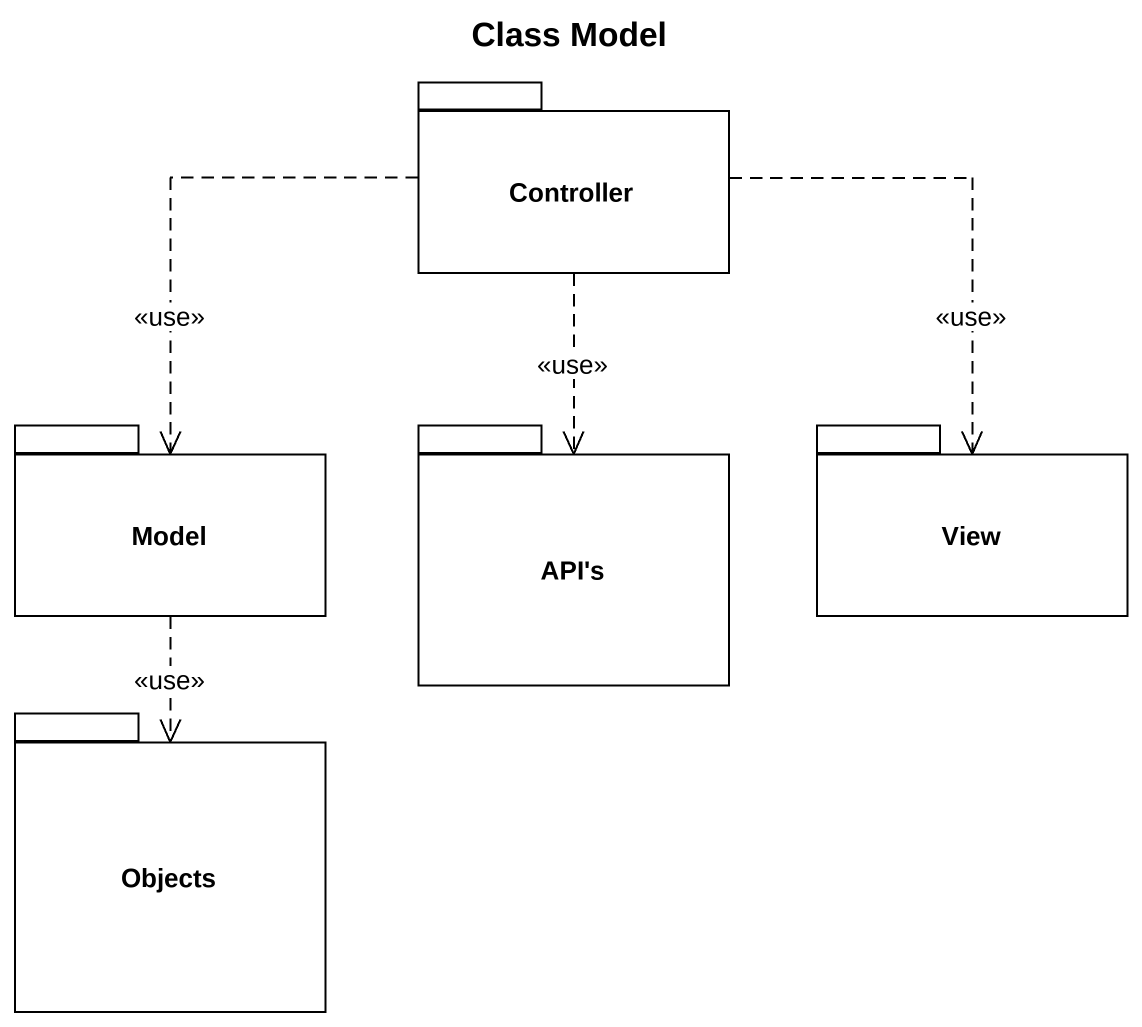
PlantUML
@startuml
title Class Model
package Controller {
}
package Model {
}
package "API's" as API_s {
}
package View {
}
package Objects {
}
Controller ..> Model : <<use>>
Controller ..> API_s : <<use>>
Controller ..> View : <<use>>
Model ..> Objects : <<use>>
@enduml
